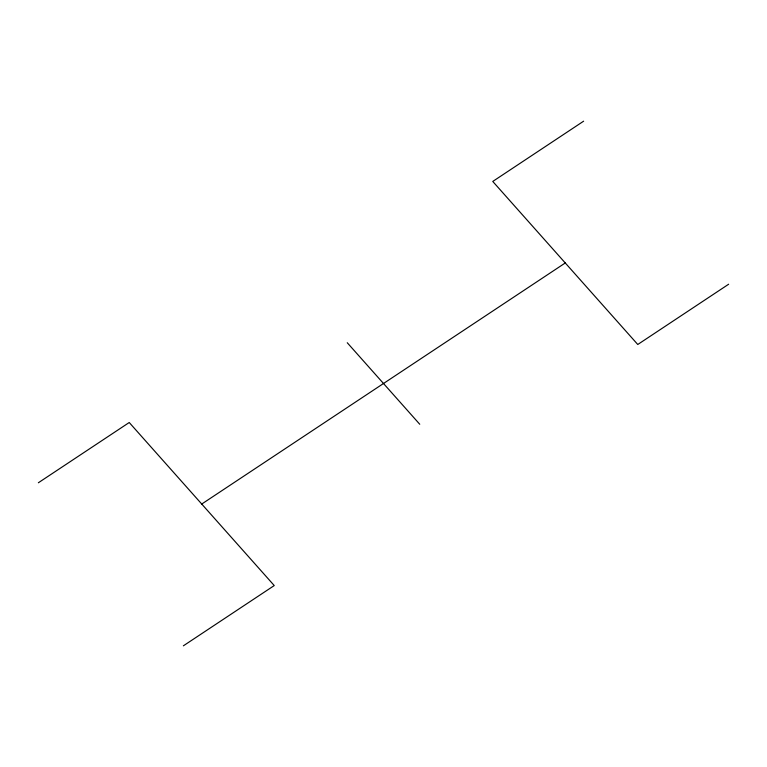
<?xml version="1.0" encoding="UTF-8"?>
<svg xmlns="http://www.w3.org/2000/svg" width="767" height="767" viewBox="0 0 767 767"><rect width="100%" height="100%" fill="white"/><g stroke="black" fill="none" stroke-linecap="round" stroke-linejoin="round"><path stroke-width="1.15" d="M38.35 482.769L129.23 422.512L274.241 585.557L183.361 645.824M583.639 121.176L492.759 181.443L637.77 344.488L728.65 284.231M201.74 504.034L565.26 262.966M347.25 342.734L419.75 424.266"/></g></svg>
